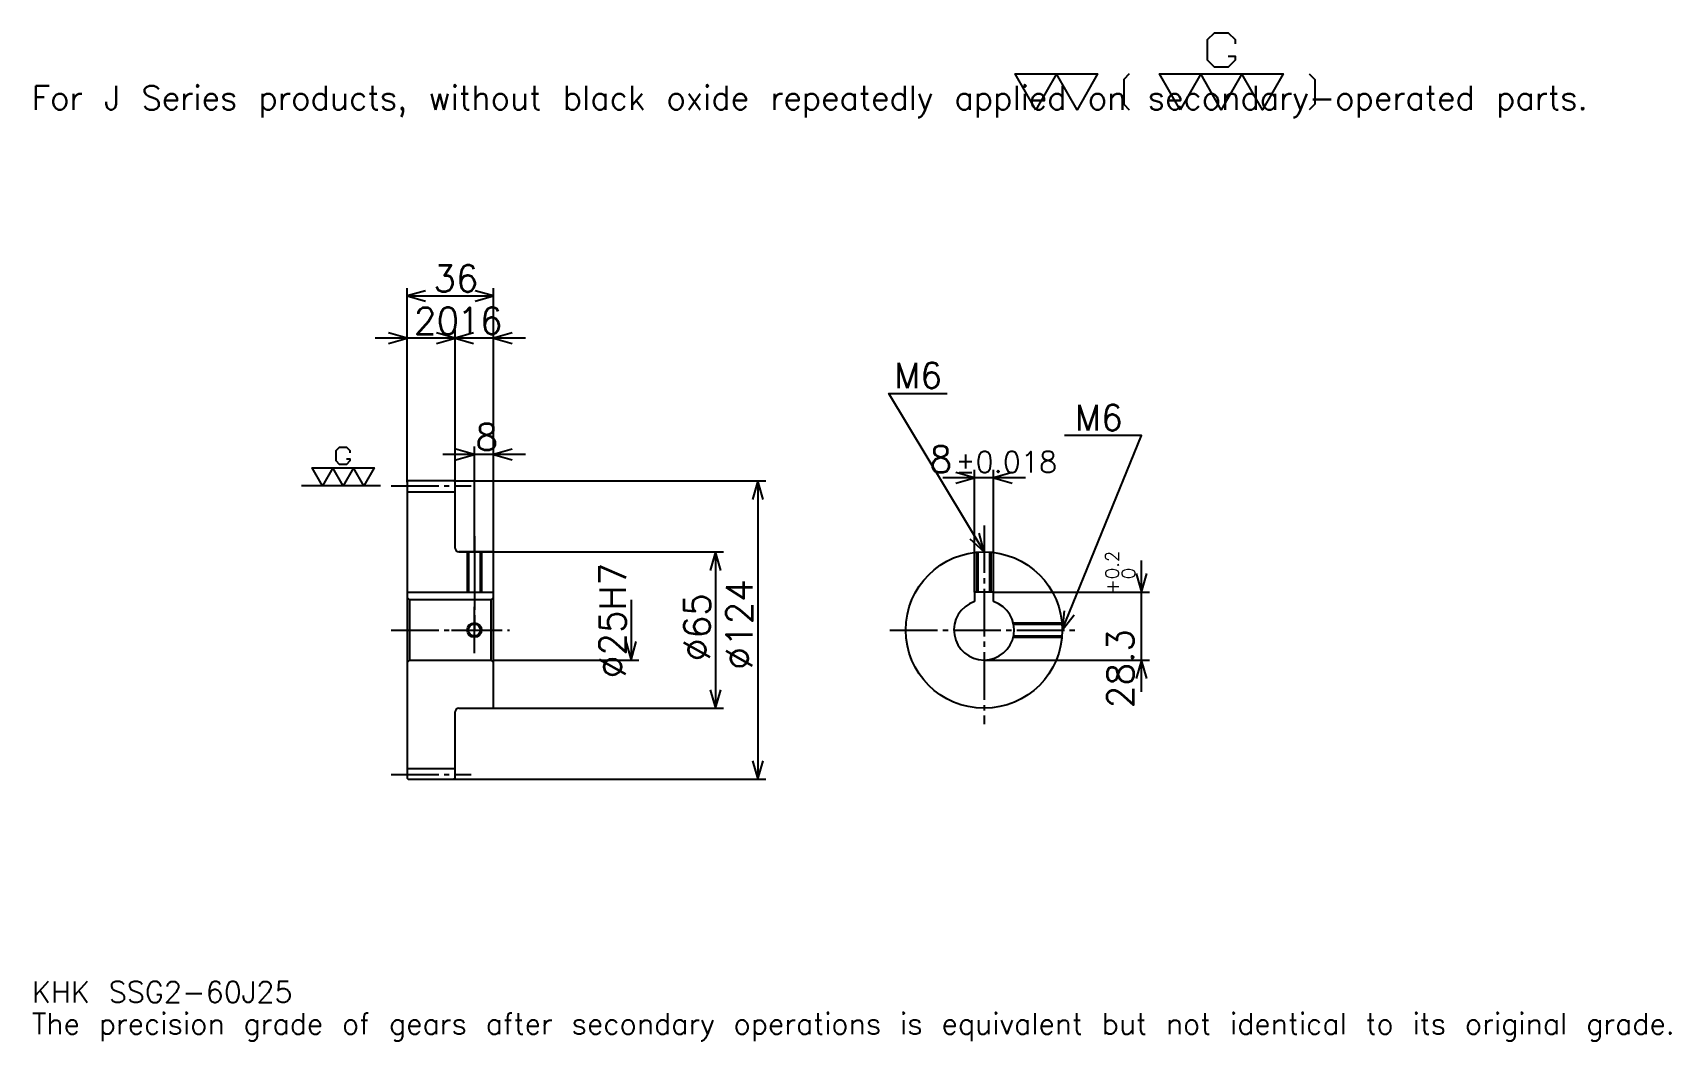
# Model space of a CAD drawing. Extents: x 22 to 703, y 8 to 427.
import ezdxf

# ---------------------------------------------------------------- set-up
doc = ezdxf.new("R2010")
doc.units = 0
doc.linetypes.add('DASHDOT', pattern=[26.347826, 19.76087, -2.195652, 2.195652, -2.195652])
doc.layers.get('0').update_dxf_attribs({"linetype": 'CONTINUOUS'})
doc.layers.add('DASHDOT', color=6, linetype='DASHDOT')
doc.styles.add('KANJI', font='TXT', dxfattribs={"bigfont": 'BIGFONT'})

msp = doc.modelspace()

# ---------------------------------------------------------------- linework, layer by layer
at = {"color": 5}
for p, q in [((177.847809, 240.945648), (177.847809, 321.086945)), ((213.847809, 240.945648), (213.847809, 321.086945)), ((177.847809, 317.793457), (213.847809, 317.793457)), ((211.021729, 300.228271), (164.673889, 300.228271)), ((227.021729, 300.228271), (184.673889, 300.228271)), ((197.847809, 240.945648), (197.847809, 303.521729)), ((227.021729, 251.92392), (192.673889, 251.92392)), ((205.847809, 240.945648), (205.847809, 255.217392)), ((413.608673, 194.745651), (413.608673, 245.478256)), ((421.608673, 194.745651), (421.608673, 245.478256)), ((177.847809, 240.445648), (177.847809, 240.945648)), ((197.347809, 240.945648), (213.847809, 240.945648)), ((197.847809, 240.445648), (197.847809, 240.945648)), ((205.847809, 211.445648), (205.847809, 240.945648)), ((205.847809, 211.445648), (205.847809, 240.945648)), ((213.847809, 240.945648), (326.923889, 240.945648)), ((213.847809, 210.945648), (213.847809, 240.945648)), ((323.630432, 240.945648), (323.630432, 116.945648)), ((434.782593, 242.184784), (400.434753, 242.184784)), ((199.347809, 211.445648), (213.847809, 211.445648)), ((213.847809, 211.445648), (309.358673, 211.445648)), ((306.065186, 211.445648), (306.065186, 146.445648)), ((483.043457, 153.271729), (483.043457, 207.919556)), ((270.934753, 191.445648), (270.934753, 166.445648)), ((421.608673, 194.745651), (486.336945, 194.745651)), ((213.847809, 166.445648), (274.228241, 166.445648)), ((417.608673, 166.445648), (486.336945, 166.445648)), ((199.347809, 146.445648), (213.847809, 146.445648)), ((213.847809, 146.445648), (309.358673, 146.445648)), ((197.347809, 116.945648), (213.847809, 116.945648)), ((213.847809, 116.945648), (326.923889, 116.945648))]:
    msp.add_line(p, q, dxfattribs=at)
at = {"color": 7}
msp.add_line((166.869553, 238.945648), (133.934769, 238.945648), dxfattribs=at)
at = {"color": 4}
for p, q in [((177.847809, 236.445648), (197.847809, 236.445648)), ((177.847809, 194.745651), (213.847809, 194.745651)), ((178.847809, 191.445648), (178.847809, 166.445648)), ((212.847809, 191.445648), (213.847809, 192.445648)), ((212.847809, 166.445648), (213.847809, 165.445648)), ((177.847809, 121.445648), (197.847809, 121.445648))]:
    msp.add_line(p, q, dxfattribs=at)
at = {"color": 7}
for points in [[(519.052185, 417.481293), (521.906494, 417.481293), (521.906494, 415.768677), (519.052185, 412.914337), (513.343506, 412.914337), (510.489136, 415.768677), (510.489136, 424.331726), (513.343506, 427.186066), (519.052185, 427.186066), (521.906494, 424.331726), (521.906494, 422.61911)], [(439.130432, 395.217377), (430.567383, 410.059998), (464.81955, 410.059998), (456.256531, 395.217377), (447.693481, 410.059998), (439.130432, 395.217377)], [(477.949554, 410.059998), (475.666077, 407.77652), (475.666077, 397.500854), (477.949554, 395.217377)], [(499.071747, 395.217377), (490.508698, 410.059998), (541.886963, 410.059998), (533.323914, 395.217377), (524.760864, 410.059998), (516.197815, 395.217377), (507.634766, 410.059998), (499.071747, 395.217377)], [(552.733459, 410.059998), (555.016968, 407.77652), (555.016968, 397.500854), (552.733459, 395.217377)], [(152.707596, 250.077606), (154.134766, 250.077606), (154.134766, 249.221298), (152.707596, 247.794128), (149.853241, 247.794128), (148.426071, 249.221298), (148.426071, 253.502823), (149.853241, 254.929993), (152.707596, 254.929993), (154.134766, 253.502823), (154.134766, 252.646515)], [(142.717377, 238.945648), (138.435852, 246.366943), (164.124985, 246.366943), (159.84346, 238.945648), (155.561935, 246.366943), (151.280411, 238.945648), (146.998901, 246.366943), (142.717377, 238.945648)]]:
    msp.add_lwpolyline(points, dxfattribs=at)
at = {"color": 5}
for points in [[(185.532593, 319.989136), (177.847809, 317.793457), (185.532593, 315.597839)], [(206.163025, 315.597839), (213.847809, 317.793457), (206.163025, 319.989136)], [(170.163025, 298.032593), (177.847809, 300.228271), (170.163025, 302.42392)], [(190.163025, 298.032593), (197.847809, 300.228271), (190.163025, 302.42392)], [(205.532593, 302.42392), (197.847809, 300.228271), (205.532593, 298.032593)], [(221.532593, 302.42392), (213.847809, 300.228271), (221.532593, 298.032593)], [(417.608673, 211.445648), (378.086945, 277.315216), (402.239136, 277.315216)], [(450.108673, 178.945648), (483.043457, 259.75), (450.986938, 259.75)], [(198.163025, 249.728256), (205.847809, 251.92392), (198.163025, 254.119568)], [(221.532593, 254.119568), (213.847809, 251.92392), (221.532593, 249.728256)], [(325.82605, 233.260864), (323.630432, 240.945648), (321.434753, 233.260864)], [(405.923889, 239.98912), (413.608673, 242.184784), (405.923889, 244.380432)], [(429.293457, 244.380432), (421.608673, 242.184784), (429.293457, 239.98912)], [(411.772125, 216.90564), (417.608673, 211.445648), (415.537659, 219.164948)], [(308.260864, 203.760864), (306.065186, 211.445648), (303.869537, 203.760864)], [(480.847809, 202.430435), (483.043457, 194.745651), (485.239105, 202.430435)], [(450.975952, 186.890747), (450.108673, 178.945648), (455.04245, 185.233292)], [(268.739105, 174.130432), (270.934753, 166.445648), (273.130432, 174.130432)], [(485.239105, 158.760864), (483.043457, 166.445648), (480.847809, 158.760864)], [(303.869537, 154.130432), (306.065186, 146.445648), (308.260864, 154.130432)], [(321.434753, 124.630432), (323.630432, 116.945648), (325.82605, 124.630432)]]:
    msp.add_lwpolyline(points, dxfattribs=at)
at = {"color": 4}
for points in [[(197.847809, 212.945648), (197.847809, 240.445648), (197.347809, 240.945648), (178.347809, 240.945648), (177.847809, 240.445648), (177.847809, 165.445648)], [(199.347809, 146.445648), (213.347809, 146.445648), (213.847809, 146.945648), (213.847809, 210.945648), (213.347809, 211.445648), (199.347809, 211.445648)], [(202.847809, 211.445648), (202.847809, 194.745651)], [(203.387817, 211.445648), (203.387817, 194.745651)], [(208.3078, 211.445648), (208.3078, 194.745651)], [(208.847809, 211.445648), (208.847809, 194.745651)], [(414.608673, 194.745651), (414.608673, 211.306885)], [(415.148682, 194.745651), (415.148682, 211.352417)], [(420.068665, 194.745651), (420.068665, 211.352417)], [(420.608673, 194.745651), (420.608673, 211.306885)], [(177.847809, 165.445648), (178.847809, 166.445648), (212.847809, 166.445648), (212.847809, 191.445648), (178.847809, 191.445648), (177.847809, 192.445648)], [(421.608673, 190.788361), (421.608673, 194.745651), (413.608673, 194.745651), (413.608673, 190.788361)], [(429.743347, 181.945648), (449.96991, 181.945648)], [(429.864197, 181.405655), (450.015442, 181.405655)], [(429.743347, 175.945648), (449.96991, 175.945648)], [(429.864197, 176.485641), (450.015442, 176.485641)], [(177.847809, 165.445648), (177.847809, 117.445648), (178.347809, 116.945648), (197.347809, 116.945648), (197.847809, 117.445648), (197.847809, 144.945648)]]:
    msp.add_lwpolyline(points, dxfattribs=at)
for centre, radius in [((417.608673, 178.945648), 32.5), ((205.847809, 178.945648), 2.46)]:
    msp.add_circle(centre, radius, dxfattribs=at)
at = {"color": 7}
msp.add_circle((205.847809, 178.945648), 3, dxfattribs=at)
at = {"color": 4}
for centre, radius, start, end in [((199.347809, 212.945648), 1.5, 180, 270), ((417.608673, 178.945648), 12.5, 108.662925185, 71.337074815), ((199.347809, 144.945648), 1.5, 90, 180)]:
    msp.add_arc(centre, radius, start, end, dxfattribs=at)
at = {"layer": 'DASHDOT', "color": 7}
for p, q in [((171.260849, 238.945648), (204.434769, 238.945648)), ((417.608673, 222.423904), (417.608673, 139.858688)), ((205.847809, 211.445648), (205.847809, 178.945648)), ((171.260849, 178.945648), (220.434769, 178.945648)), ((378.521729, 178.945648), (456.695648, 178.945648)), ((171.260849, 118.945648), (204.434769, 118.945648))]:
    msp.add_line(p, q, dxfattribs=at)
for points in [[(205.847809, 218.032608), (205.847809, 188.158691)], [(205.847809, 169.358688), (205.847809, 188.532608)], [(196.260849, 178.945648), (215.434769, 178.945648)]]:
    msp.add_lwpolyline(points, dxfattribs=at)

# ---------------------------------------------------------------- texts
at = {"color": 7, "style": 'KANJI'}
for s, height, p in [('For J Series products, without black oxide repeatedly applied on secondary-operated parts.', 9.880435, (21.956522, 395.217377)), ('36', 10.978261, (188.711945, 319.549988)), ('20', 10.978261, (180.711945, 301.984772)), ('16', 10.978261, (198.711945, 301.984772)), ('M6', 10.539131, (380.282593, 279.510864)), ('M6', 10.539131, (455.378235, 261.945648)), ('8', 10.978261, (206.279877, 253.680435)), ('8', 10.978261, (394.947388, 244.380432)), ('%%p0.018', 8.782609, (405.814514, 244.380432)), ('KHK SSG2-60J25', 8.782609, (21.956522, 24.152174)), ('The precision grade of gears after secondary operations is equivalent but not identical to its original grade.', 8.782609, (21.956522, 10.978261))]:
    msp.add_text(s, height=height, dxfattribs=at).set_placement(p)
for s, height, p in [('0.2', 5.48913, (473.602142, 200.128784)), ('%%c25H7', 10.978261, (268.739105, 158.910324)), ('%%c124', 10.978261, (321.434753, 162.478256)), ('+', 5.48913, (473.602142, 193.980957)), ('0', 5.48913, (480.408661, 200.128784)), ('%%c65', 10.978261, (303.869537, 166.046188)), ('28.3', 10.978261, (479.749969, 146.462692))]:
    msp.add_text(s, height=height, rotation=90, dxfattribs=at).set_placement(p)

doc.saveas('drawing.dxf')
